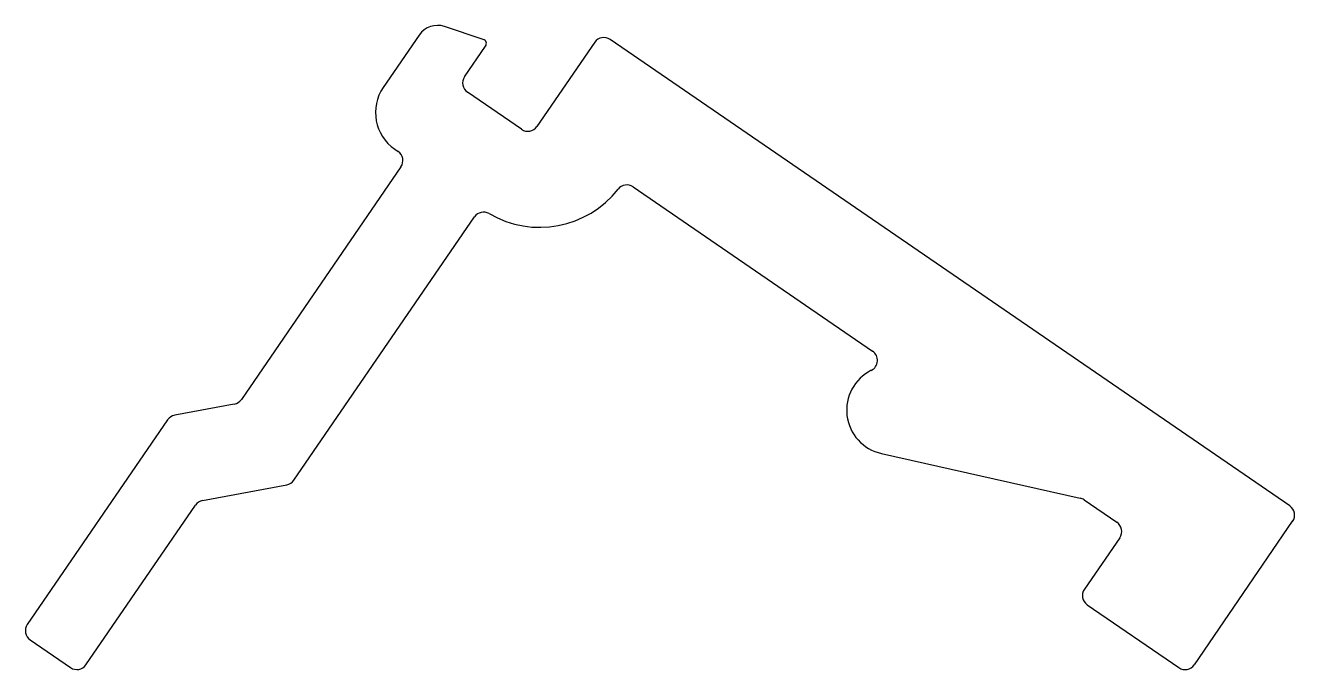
# Model space of a CAD drawing. Header units: inches. Extents: x -12.4 to 16.1, y 0 to 14.5.
import ezdxf

# ---------------------------------------------------------------- set-up
doc = ezdxf.new("R2010")
doc.units = ezdxf.units.IN
doc.header["$MEASUREMENT"] = 0
doc.layers.add('CLIP', color=7, linetype='Continuous')

msp = doc.modelspace()

# ---------------------------------------------------------------- linework, layer by layer
at = {"layer": 'CLIP', "color": 7, "linetype": 'Continuous'}
for p, q in [((-2.121, 14.137), (-2.993, 14.426)), ((-3.563, 14.235), (-4.37, 13.057)), ((0.385, 14.072), (-0.913, 12.179)), ((16.023, 3.647), (0.733, 14.137)), ((-2.542, 13.297), (-2.07, 13.986)), ((-1.26, 12.115), (-2.477, 12.949)), ((-4.111, 11.667), (-4.039, 11.617)), ((-3.974, 11.27), (-7.563, 6.039)), ((1.251, 10.821), (6.639, 7.125)), ((-6.382, 4.224), (-2.321, 10.144)), ((-7.723, 5.934), (-9.063, 5.685)), ((-9.223, 5.581), (-12.379, 0.98)), ((6.835, 4.824), (11.31, 3.823)), ((-8.438, 3.767), (-6.543, 4.12)), ((11.397, 3.785), (12.133, 3.28)), ((-11.059, 0.075), (-8.599, 3.662)), ((13.876, 0.074), (16.088, 3.3)), ((12.198, 2.932), (11.402, 1.771)), ((11.466, 1.424), (13.528, 0.01)), ((-12.314, 0.633), (-11.407, 0.011))]:
    msp.add_line(p, q, dxfattribs=at)
for centre, radius, start, end in [((-3.15, 13.952), 0.5, 71.6354, 145.55), ((-2.152, 14.042), 0.1, 325.55, 71.6354), ((0.591, 13.93), 0.25, 55.55, 145.55), ((-2.336, 13.156), 0.25, 145.55, 235.55), ((-3.546, 12.492), 1, 145.55, 235.55), ((-1.119, 12.321), 0.25, 235.55, 325.55), ((-4.18, 11.411), 0.25, 325.55, 55.55), ((1.109, 10.615), 0.25, 55.55, 141.7887), ((-0.855, 12.162), 2.25, 239.7281, 321.7887), ((-2.115, 10.003), 0.25, 59.7281, 145.55), ((6.497, 6.919), 0.25, 296.4371, 55.55), ((7.054, 5.8), 1, 116.4371, 257.3912), ((-7.769, 6.18), 0.25, 280.55, 325.55), ((-9.017, 5.439), 0.25, 100.55, 145.55), ((-6.588, 4.366), 0.25, 280.55, 325.55), ((-8.393, 3.521), 0.25, 100.55, 145.55), ((11.255, 3.579), 0.25, 55.55, 77.3912), ((15.882, 3.441), 0.25, 325.55, 55.55), ((11.992, 3.074), 0.25, 325.55, 55.55), ((11.608, 1.63), 0.25, 145.55, 235.55), ((-12.173, 0.839), 0.25, 145.55, 235.55), ((-11.266, 0.217), 0.25, 235.55, 325.55), ((13.669, 0.216), 0.25, 235.55, 325.55)]:
    msp.add_arc(centre, radius, start, end, dxfattribs=at)

doc.saveas('drawing.dxf')
